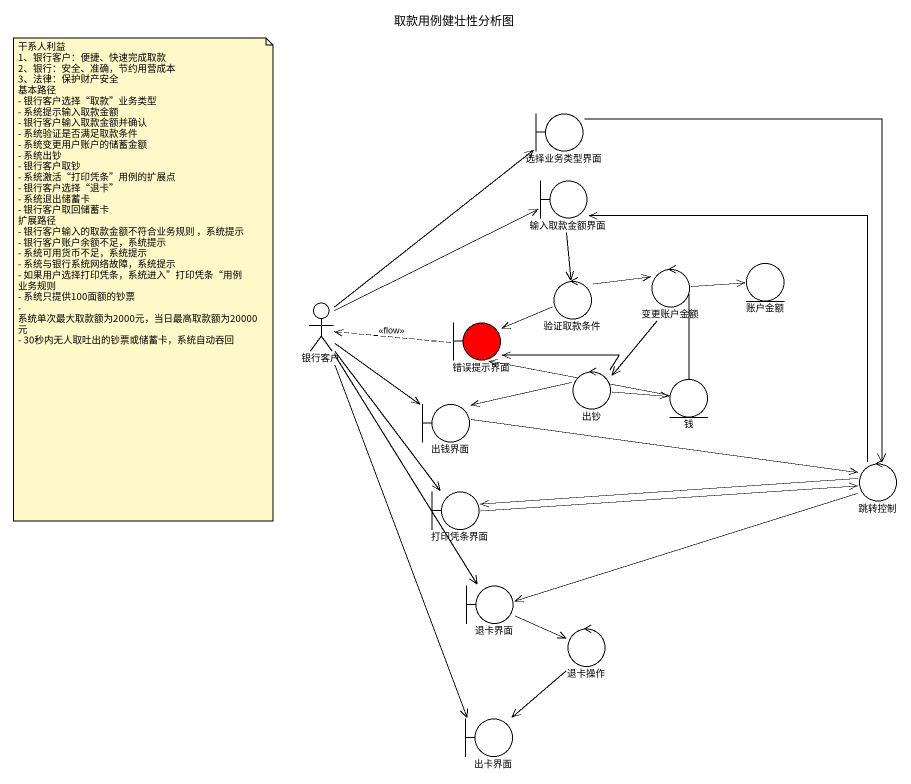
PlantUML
@startuml
title 取款用例健壮性分析图
boundary 选择业务类型界面
boundary 输入取款金额界面
control 变更账户金额
entity 账户金额
actor 银行客户
control 验证取款条件
boundary 错误提示界面 #FF0000
control 出钞
entity 钱
boundary 出钱界面
control 跳转控制
boundary 打印凭条界面
boundary 退卡界面
control 退卡操作
boundary 出卡界面
选择业务类型界面 --> 跳转控制
输入取款金额界面 --> 验证取款条件
变更账户金额 -right-> 账户金额
变更账户金额 -left-> 错误提示界面
变更账户金额 --> 出钞
银行客户 -up-> 选择业务类型界面
银行客户 -right-> 输入取款金额界面
银行客户 --> 出钱界面
银行客户 --> 打印凭条界面
银行客户 --> 退卡界面
银行客户 --> 出卡界面
验证取款条件 -right-> 变更账户金额
验证取款条件 -left-> 错误提示界面
错误提示界面 .left.> 银行客户 : <<flow>>
出钞 -left-> 错误提示界面
出钞 -right-> 钱
出钞 -left-> 出钱界面
出钱界面 -right-> 跳转控制
跳转控制 -up-> 输入取款金额界面
跳转控制 -left-> 打印凭条界面
跳转控制 -left-> 退卡界面
打印凭条界面 -right-> 跳转控制
退卡界面 -right-> 退卡操作
退卡操作 --> 出卡界面
note as N1
  干系人利益
  1、银行客户：便捷、快速完成取款
  2、银行：安全、准确，节约用营成本
  3、法律：保护财产安全
  基本路径
  - 银行客户选择“取款”业务类型
  - 系统提示输入取款金额
  - 银行客户输入取款金额并确认
  - 系统验证是否满足取款条件
  - 系统变更用户账户的储蓄金额
  - 系统出钞
  - 银行客户取钞
  - 系统激活“打印凭条”用例的扩展点
  - 银行客户选择“退卡”
  - 系统退出储蓄卡
  - 银行客户取回储蓄卡
  扩展路径
  - 银行客户输入的取款金额不符合业务规则 ，系统提示
  - 银行客户账户余额不足，系统提示
  - 系统可用货币不足，系统提示
  - 系统与银行系统网络故障，系统提示
  - 如果用户选择打印凭条，系统进入”打印凭条“用例
  业务规则
  - 系统只提供100面额的钞票
  - 系统单次最大取款额为2000元，当日最高取款额为20000元
  - 30秒内无人取吐出的钞票或储蓄卡，系统自动吞回
end note
@enduml
